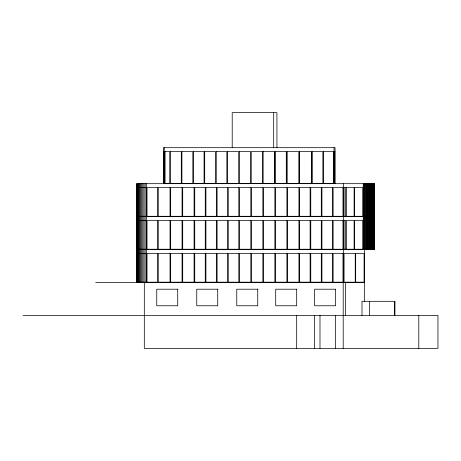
<?xml version="1.0" encoding="UTF-8"?>
<svg xmlns="http://www.w3.org/2000/svg" width="461" height="461" viewBox="0 0 461 461"><rect width="100%" height="100%" fill="white"/><g stroke="black" fill="none" stroke-linecap="round" stroke-linejoin="round"><path stroke-width="0.69" d="M136.733 249.574L136.733 183.68L374.28 183.68L374.269 249.574L136.733 249.574L136.744 282.518M136.871 249.24L136.905 282.518M136.871 216.295L136.905 249.574M136.905 216.63L136.871 183.68M146.368 282.518L146.368 183.68M146.402 282.184L146.402 253.504M163.367 183.68L163.367 147.687L335.049 147.687L335.049 183.68M163.886 183.345L163.886 151.617M164.266 183.68L164.266 147.687M275.033 183.351L275.033 151.617L286.287 151.617L286.287 183.345L275.033 183.351L275.033 151.617M286.926 183.351L286.926 151.617L298.82 151.617L298.82 183.345L286.926 183.351L286.926 151.617M299.454 183.351L299.454 151.617L311.348 151.617L311.348 183.345L299.454 183.351L299.454 151.617M311.982 183.351L311.982 151.617L322.873 151.617L322.873 183.345L311.982 183.351L311.982 151.617M334.029 147.687L334.029 183.68L334.029 183.345L335.049 183.345M334.761 183.345L334.761 151.617M343.624 183.68L343.624 282.518M345.738 249.24L345.738 220.554L343.624 220.554M346.269 249.24L346.269 220.554L354.111 220.554L354.111 249.24M354.59 249.24L354.59 220.554L362.795 220.554L362.795 249.24M363.28 249.574L363.28 183.68M363.994 183.68L363.994 249.574M364.714 183.68L364.714 249.574M365.429 183.68L365.429 249.574M366.143 183.68L366.143 249.574M366.841 183.68L366.841 249.574M367.526 183.68L367.526 249.574M368.201 183.68L368.201 249.574M368.846 183.68L368.846 249.574M369.474 183.68L369.474 249.574M370.074 183.68L370.074 249.574M370.644 183.68L370.644 249.574M371.18 183.68L371.18 249.574M371.681 183.68L371.681 249.574M372.142 183.68L372.142 249.574M372.569 183.68L372.569 249.574M372.949 183.68L372.949 249.574M373.283 183.68L373.283 249.574M373.571 183.68L373.571 249.574M373.813 183.68L373.813 249.574M374.004 183.68L374.004 249.574M374.148 249.24L374.205 216.63M374.205 183.68L374.24 216.63L136.733 216.63M163.367 151.617L164.266 151.617M334.029 151.617L335.049 151.617M163.367 183.345L164.266 183.345M136.733 187.61L146.368 187.61L146.368 216.295L136.733 216.295M343.624 187.61L345.738 187.61L345.738 216.295L343.624 216.295M363.28 187.61L374.28 187.61M363.28 216.295L374.28 216.295M136.733 220.554L146.368 220.554L146.368 249.24L136.733 249.24M363.28 220.554L374.28 220.554M343.624 249.24L374.28 249.24L374.148 249.574M136.733 253.504L146.368 253.504M136.733 282.184L146.368 282.184M364.098 282.184L355.673 282.184L355.673 253.504L364.098 253.504L364.075 282.184M95.686 282.518L364.536 282.518M394.789 301.315L394.789 315.439L394.835 301.315L362 301.315L362 315.439M23.05 315.439L437.95 315.439L437.95 348.355L144.31 348.355L144.31 282.518M418.79 315.439L418.79 348.355M374.09 249.24L374.09 249.574M373.929 249.24L373.929 249.574M373.715 249.24L373.715 249.574M373.45 249.24L373.45 249.574M373.139 249.24L373.139 249.574M372.788 249.24L372.788 249.574M372.384 249.24L372.384 249.574M371.946 249.24L371.946 249.574M371.468 249.24L371.468 249.574M370.949 249.182L370.949 249.574M369.399 301.315L369.399 315.439M364.536 249.574L364.536 301.315M345.387 282.518L345.381 315.439M344.062 187.61L344.062 216.295M344.062 220.554L344.062 249.24M343.197 282.518L343.197 348.355M335.631 315.439L335.631 348.355M319.992 315.439L319.992 348.355M314.65 315.439L314.65 348.355M296.688 315.439L296.688 348.355M276.923 147.687L276.923 112.645L232.211 112.645L232.211 147.687M273.69 112.645L273.69 147.687M145.14 183.68L145.14 282.518M143.941 183.68L143.941 282.518M142.789 183.68L142.789 282.518M141.694 183.68L141.694 282.518M140.68 183.68L140.68 282.518M139.752 183.68L139.752 282.518M138.934 183.68L138.934 282.518M138.231 183.68L138.231 282.518M137.649 183.68L137.649 282.518M137.205 183.68L137.205 282.518M137.113 187.61L137.113 216.295M137.113 220.554L137.113 249.24M137.113 253.504L137.113 282.184M165.078 151.617L165.078 183.345L169.734 183.345L169.734 151.617L165.078 151.617M170.374 151.617L170.374 183.345L181.288 183.345L181.288 151.617L170.374 151.617M181.922 151.617L181.922 183.345L192.836 183.345L192.836 151.617L181.922 151.617M193.47 151.617L193.47 183.345L204.067 183.345L204.067 151.617L193.47 151.617M204.701 151.617L204.701 183.345L215.615 183.345L215.615 151.617L204.701 151.617M216.255 151.617L216.255 183.345L226.847 183.345L226.847 151.617L216.255 151.617M227.486 151.617L227.486 183.345L238.717 183.345L238.717 151.617L227.486 151.617M239.351 151.617L239.351 183.345L250.611 183.351L250.611 151.617L239.351 151.617M263.139 151.617L263.139 183.345L274.393 183.345L274.393 151.617L263.139 151.617M323.513 151.617L323.513 183.345L333.43 183.345L333.43 151.617L323.513 151.617M346.269 187.61L346.269 216.295L354.111 216.295L354.111 187.61L346.269 187.61M354.59 187.61L354.59 216.295L362.795 216.295L362.795 187.61L354.59 187.61M262.505 151.617L251.245 151.617L251.245 183.345L262.505 183.345L262.505 151.617M157.622 187.61L147.013 187.61L147.013 216.295L157.622 216.295L157.622 187.61M170.034 187.61L158.267 187.61L158.267 216.295L170.034 216.295L170.034 187.61M182.06 187.61L170.679 187.61L170.679 216.295L182.06 216.295L182.06 187.61M194.087 187.61L182.706 187.61L182.706 216.295L194.087 216.295L194.087 187.61M205.266 187.61L194.732 187.61L194.732 216.295L205.266 216.295L205.266 187.61M216.445 187.61L205.911 187.61L205.911 216.295L216.445 216.295L216.445 187.61M227.625 187.61L217.091 187.61L217.091 216.295L227.625 216.295L227.625 187.61M238.804 187.61L228.27 187.61L228.27 216.295L238.804 216.295L238.804 187.61M250.83 187.61L239.449 187.61L239.449 216.295L250.83 216.295L250.83 187.61M262.856 187.61L251.476 187.61L251.476 216.295L262.856 216.295L262.856 187.61M274.883 187.61L263.502 187.61L263.502 216.295L274.883 216.295L274.883 187.61M286.909 187.61L275.528 187.61L275.528 216.295L286.909 216.295L286.909 187.61M298.935 187.61L287.555 187.61L287.555 216.295L298.935 216.295L298.935 187.61M310.115 187.61L299.581 187.61L299.581 216.295L310.115 216.295L310.115 187.61M321.294 187.61L310.76 187.61L310.76 216.295L321.294 216.295L321.294 187.61M332.473 187.61L321.939 187.61L321.939 216.295L332.473 216.295L332.473 187.61M342.978 187.61L333.119 187.61L333.119 216.295L342.978 216.295L342.978 187.61M157.622 220.554L147.013 220.554L147.013 249.24L157.622 249.24L157.622 220.554M170.034 220.554L158.267 220.554L158.267 249.24L170.034 249.24L170.034 220.554M182.06 220.554L170.679 220.554L170.679 249.24L182.06 249.24L182.06 220.554M194.087 220.554L182.706 220.554L182.706 249.24L194.087 249.24L194.087 220.554M205.266 220.554L194.732 220.554L194.732 249.24L205.266 249.24L205.266 220.554M216.445 220.554L205.911 220.554L205.911 249.24L216.445 249.24L216.445 220.554M227.625 220.554L217.091 220.554L217.091 249.24L227.625 249.24L227.625 220.554M238.804 220.554L228.27 220.554L228.27 249.24L238.804 249.24L238.804 220.554M250.83 220.554L239.449 220.554L239.449 249.24L250.83 249.24L250.83 220.554M262.856 220.554L251.476 220.554L251.476 249.24L262.856 249.24L262.856 220.554M274.883 220.554L263.502 220.554L263.502 249.24L274.883 249.24L274.883 220.554M286.909 220.554L275.528 220.554L275.528 249.24L286.909 249.24L286.909 220.554M298.935 220.554L287.555 220.554L287.555 249.24L298.935 249.24L298.935 220.554M310.115 220.554L299.581 220.554L299.581 249.24L310.115 249.24L310.115 220.554M321.294 220.554L310.76 220.554L310.76 249.24L321.294 249.24L321.294 220.554M332.473 220.554L321.939 220.554L321.939 249.24L332.473 249.24L332.473 220.554M342.978 220.554L333.119 220.554L333.119 249.24L342.978 249.24L342.978 220.554M157.622 253.504L147.013 253.504L147.013 282.184L157.622 282.184L157.622 253.504M170.034 253.504L158.267 253.504L158.267 282.184L170.034 282.184L170.034 253.504M182.06 253.504L170.679 253.504L170.679 282.184L182.06 282.184L182.06 253.504M194.087 253.504L182.706 253.504L182.706 282.184L194.087 282.184L194.087 253.504M205.266 253.504L194.732 253.504L194.732 282.184L205.266 282.184L205.266 253.504M216.445 253.504L205.911 253.504L205.911 282.184L216.445 282.184L216.445 253.504M227.625 253.504L217.091 253.504L217.091 282.184L227.625 282.184L227.625 253.504M238.804 253.504L228.27 253.504L228.27 282.184L238.804 282.184L238.804 253.504M250.83 253.504L239.449 253.504L239.449 282.184L250.83 282.184L250.83 253.504M262.856 253.504L251.476 253.504L251.476 282.184L262.856 282.184L262.856 253.504M274.883 253.504L263.502 253.504L263.502 282.184L274.883 282.184L274.883 253.504M286.909 253.504L275.528 253.504L275.528 282.184L286.909 282.184L286.909 253.504M298.935 253.504L287.555 253.504L287.555 282.184L298.935 282.184L298.935 253.504M310.115 253.504L299.581 253.504L299.581 282.184L310.115 282.184L310.115 253.504M321.294 253.504L310.76 253.504L310.76 282.184L321.294 282.184L321.294 253.504M332.473 253.504L321.939 253.504L321.939 282.184L332.473 282.184L332.473 253.504M342.978 253.504L333.119 253.504L333.119 282.184L342.978 282.184L342.978 253.504M355.241 253.504L344.062 253.504L344.062 282.184L355.241 282.184L355.241 253.504M177.727 289.208L156.746 289.208L156.746 305.776L177.727 305.776L177.727 289.208M217.736 289.208L196.755 289.208L196.755 305.776L217.736 305.776L217.736 289.208M257.745 289.208L236.77 289.208L236.77 305.776L257.745 305.776L257.745 289.208M296.688 289.208L275.707 289.208L275.707 305.776L296.688 305.776L296.688 289.208M335.631 289.208L314.65 289.208L314.65 305.776L335.631 305.776L335.631 289.208"/></g></svg>
